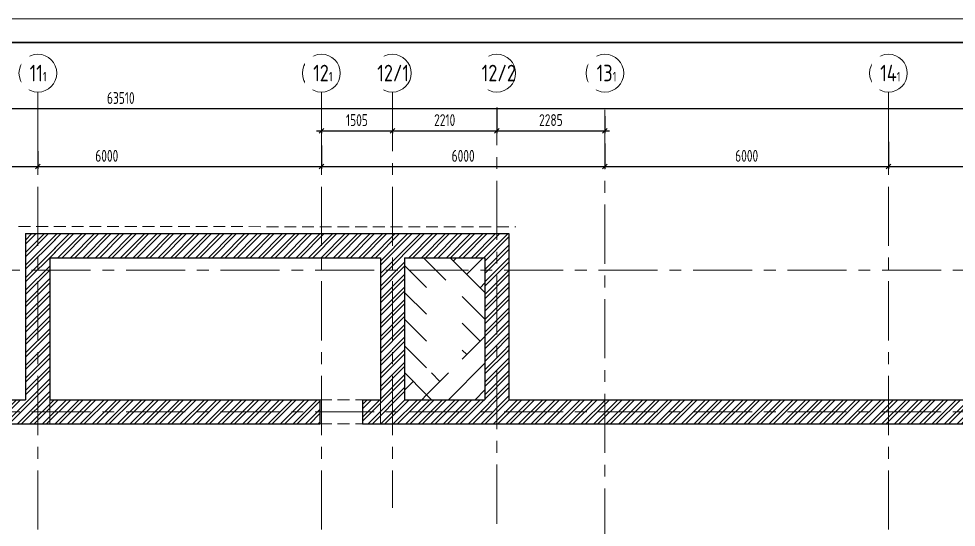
# Model space of a CAD drawing. Header units: millimetres. Extents: x -434100 to 9270898, y 0 to 249028.
# Drawn here: x -323577 to -303737, y 125164 to 135913 of the extents above; entities that cross this region are included whole.
import ezdxf

# ---------------------------------------------------------------- set-up
doc = ezdxf.new("R2010")
doc.units = ezdxf.units.MM
doc.header["$MEASUREMENT"] = 0
for name, pattern in [('ADSK_Скрыто', [6, 3, -3]), ('CENTER', [2, 1.25, -0.25, 0.25, -0.25]), ('TRATTEGGIATA', [0.75, 0.5, -0.25])]:
    doc.linetypes.add(name, pattern=pattern)
doc.layers.get('0').update_dxf_attribs({"color": 250, "lineweight": 9})
for name, color, linetype, lineweight in [('1 этаж тонкие линии!', 250, 'Continuous', 0), ('_Скрыто_', 7, 'ADSK_Скрыто', 9), ('АР_МосжилНии_Стены', 127, 'Continuous', 30), ('АР_Оси', 195, 'Continuous', 9), ('АР_Оси размеры', 164, 'Continuous', 9), ('АР_Штриховка кирпич', 250, 'Continuous', 9)]:
    doc.layers.add(name, color=color, linetype=linetype, lineweight=lineweight)
doc.styles.add('GOST', font='isocpeur.TTF')
doc.styles.add('ГОСТ 2.304', font='isocpeur.TTF', dxfattribs={"width": 0.7})
doc.dimstyles.new('СПДС', dxfattribs={"dimscale": 100, "dimtxt": 2.5, "dimasz": 2.5, "dimexe": 1.5, "dimexo": 0, "dimgap": 1, "dimtad": 1, "dimdec": 0, "dimrnd": 1, "dimtxsty": 'ГОСТ 2.304', "dimblk": 'OBLIQUE', "dimcen": 2.5, "dimdle": 1.5, "dimadec": 0, "dimazin": 2, "dimtfac": 0.75, "dimtdec": 0, "dimtmove": 1, "dimatfit": 3, "dimfxl": 1, "dimtolj": 1, "dimarcsym": 1})
pattern_1 = [(45, (-15289.26513409219, 0), (-132.5825214724777, 132.5825214724777), []), (45, (-15200.87678659218, 0), (-132.5825214724777, 132.5825214724777), [])]

# ---------------------------------------------------------------- blocks, each defined once
blk = doc.blocks.new('_Oblique')
at = {"color": 0, "linetype": 'ByBlock', "lineweight": -2}
blk.add_line((-0.5, -0.5), (0.5, 0.5), dxfattribs=at)
blk = doc.blocks.new('*D534')
at = {"layer": 'АР_Оси размеры', "color": 0, "lineweight": -2, "ltscale": 100, "transparency": 16777216}
for p, q in [((-326172.0711264504, 133082.3621719768), (-326172.0711264504, 132740.7840057369)), ((-323172.0711264503, 133082.4962742329), (-323172.0711264503, 132740.7840057369)), ((-326272.0711264504, 132790.7840057369), (-323072.0711264503, 132790.7840057369))]:
    blk.add_line(p, q, dxfattribs=at)
at = {"layer": 'АР_Оси размеры', "color": 0, "lineweight": -2, "ltscale": 100, "transparency": 16777216, "xscale": 100, "yscale": 100, "zscale": 100, "rotation": 180}
blk.add_blockref('_Oblique', (-326172.0711264504, 132790.7840057369), dxfattribs=at)
at = {"layer": 'АР_Оси размеры', "color": 0, "lineweight": -2, "ltscale": 100, "transparency": 16777216, "xscale": 100, "yscale": 100, "zscale": 100}
blk.add_blockref('_Oblique', (-323172.0711264503, 132790.7840057369), dxfattribs=at)
at = {"layer": 'АР_Оси размеры', "color": 0, "ltscale": 100, "transparency": 16777216, "insert": (-324672.0711264504, 133015.7840057369), "char_height": 250, "attachment_point": 5, "style": 'ГОСТ 2.304'}
blk.add_mtext('\\A1;3000', dxfattribs=at)
blk = doc.blocks.new('*D535')
at = {"layer": 'АР_Оси размеры', "color": 0, "lineweight": -2, "ltscale": 100, "transparency": 16777216}
for p, q in [((-317172.0711264502, 133233.1120532718), (-317172.0711264502, 132740.7840057369)), ((-323172.0711264503, 133113.6289155171), (-323172.0711264503, 132740.7840057369)), ((-323272.0711264503, 132790.7840057369), (-317072.0711264502, 132790.7840057369))]:
    blk.add_line(p, q, dxfattribs=at)
at = {"layer": 'АР_Оси размеры', "color": 0, "lineweight": -2, "ltscale": 100, "transparency": 16777216, "xscale": 100, "yscale": 100, "zscale": 100, "rotation": 180}
blk.add_blockref('_Oblique', (-323172.0711264503, 132790.7840057369), dxfattribs=at)
at = {"layer": 'АР_Оси размеры', "color": 0, "lineweight": -2, "ltscale": 100, "transparency": 16777216, "xscale": 100, "yscale": 100, "zscale": 100}
blk.add_blockref('_Oblique', (-317172.0711264502, 132790.7840057369), dxfattribs=at)
at = {"layer": 'АР_Оси размеры', "color": 0, "ltscale": 100, "transparency": 16777216, "insert": (-321713.4992563217, 133015.7840057369), "char_height": 250, "attachment_point": 5, "style": 'ГОСТ 2.304'}
blk.add_mtext('\\A1;6000', dxfattribs=at)
blk = doc.blocks.new('*D536')
at = {"layer": 'АР_Оси размеры', "color": 0, "lineweight": -2, "ltscale": 100, "transparency": 16777216}
for p, q in [((-317172.0711264502, 133201.9794119876), (-317172.0711264502, 132740.7840057369)), ((-311172.0711264502, 133276.4416615684), (-311172.0711264502, 132740.7840057369)), ((-317272.0711264502, 132790.7840057369), (-311072.0711264502, 132790.7840057369))]:
    blk.add_line(p, q, dxfattribs=at)
at = {"layer": 'АР_Оси размеры', "color": 0, "lineweight": -2, "ltscale": 100, "transparency": 16777216, "xscale": 100, "yscale": 100, "zscale": 100, "rotation": 180}
blk.add_blockref('_Oblique', (-317172.0711264502, 132790.7840057369), dxfattribs=at)
at = {"layer": 'АР_Оси размеры', "color": 0, "lineweight": -2, "ltscale": 100, "transparency": 16777216, "xscale": 100, "yscale": 100, "zscale": 100}
blk.add_blockref('_Oblique', (-311172.0711264502, 132790.7840057369), dxfattribs=at)
at = {"layer": 'АР_Оси размеры', "color": 0, "ltscale": 100, "transparency": 16777216, "insert": (-314172.0711264502, 133015.7840057369), "char_height": 250, "attachment_point": 5, "style": 'ГОСТ 2.304'}
blk.add_mtext('\\A1;6000', dxfattribs=at)
blk = doc.blocks.new('*D537')
at = {"layer": 'АР_Оси размеры', "color": 0, "lineweight": -2, "ltscale": 100, "transparency": 16777216}
for p, q in [((-311172.0711264502, 133276.4416615684), (-311172.0711264502, 132740.7840057369)), ((-305172.0711264501, 133313.4459957792), (-305172.0711264501, 132740.7840057369)), ((-311272.0711264502, 132790.7840057369), (-305072.0711264501, 132790.7840057369))]:
    blk.add_line(p, q, dxfattribs=at)
at = {"layer": 'АР_Оси размеры', "color": 0, "lineweight": -2, "ltscale": 100, "transparency": 16777216, "xscale": 100, "yscale": 100, "zscale": 100, "rotation": 180}
blk.add_blockref('_Oblique', (-311172.0711264502, 132790.7840057369), dxfattribs=at)
at = {"layer": 'АР_Оси размеры', "color": 0, "lineweight": -2, "ltscale": 100, "transparency": 16777216, "xscale": 100, "yscale": 100, "zscale": 100}
blk.add_blockref('_Oblique', (-305172.0711264501, 132790.7840057369), dxfattribs=at)
at = {"layer": 'АР_Оси размеры', "color": 0, "ltscale": 100, "transparency": 16777216, "insert": (-308172.0711264501, 133015.7840057369), "char_height": 250, "attachment_point": 5, "style": 'ГОСТ 2.304'}
blk.add_mtext('\\A1;6000', dxfattribs=at)
blk = doc.blocks.new('*D538')
at = {"layer": 'АР_Оси размеры', "color": 0, "lineweight": -2, "ltscale": 100, "transparency": 16777216}
for p, q in [((-305172.0711264501, 133313.4459957792), (-305172.0711264501, 132740.7840057369)), ((-299172.0711264501, 133242.7622744627), (-299172.0711264501, 132740.7840057369)), ((-305272.0711264501, 132790.7840057369), (-299072.0711264501, 132790.7840057369))]:
    blk.add_line(p, q, dxfattribs=at)
at = {"layer": 'АР_Оси размеры', "color": 0, "lineweight": -2, "ltscale": 100, "transparency": 16777216, "xscale": 100, "yscale": 100, "zscale": 100, "rotation": 180}
blk.add_blockref('_Oblique', (-305172.0711264501, 132790.7840057369), dxfattribs=at)
at = {"layer": 'АР_Оси размеры', "color": 0, "lineweight": -2, "ltscale": 100, "transparency": 16777216, "xscale": 100, "yscale": 100, "zscale": 100}
blk.add_blockref('_Oblique', (-299172.0711264501, 132790.7840057369), dxfattribs=at)
at = {"layer": 'АР_Оси размеры', "color": 0, "ltscale": 100, "transparency": 16777216, "insert": (-302172.0711264501, 133015.7840057369), "char_height": 250, "attachment_point": 5, "style": 'ГОСТ 2.304'}
blk.add_mtext('\\A1;6000', dxfattribs=at)
blk = doc.blocks.new('*D541')
at = {"layer": 'АР_Оси размеры', "color": 0, "lineweight": -2, "ltscale": 100, "transparency": 16777216}
for p, q in [((-317272.0711264502, 133546.6513644527), (-315567.0711264503, 133546.6513644527)), ((-317172.0711264502, 133515.9719497366), (-317172.0711264502, 133496.6513644527)), ((-315667.0711264503, 133515.9719497366), (-315667.0711264503, 133496.6513644527))]:
    blk.add_line(p, q, dxfattribs=at)
at = {"layer": 'АР_Оси размеры', "color": 0, "lineweight": -2, "ltscale": 100, "transparency": 16777216, "xscale": 100, "yscale": 100, "zscale": 100, "rotation": 180}
blk.add_blockref('_Oblique', (-317172.0711264502, 133546.6513644527), dxfattribs=at)
at = {"layer": 'АР_Оси размеры', "color": 0, "lineweight": -2, "ltscale": 100, "transparency": 16777216, "xscale": 100, "yscale": 100, "zscale": 100}
blk.add_blockref('_Oblique', (-315667.0711264503, 133546.6513644527), dxfattribs=at)
at = {"layer": 'АР_Оси размеры', "color": 0, "ltscale": 100, "transparency": 16777216, "insert": (-316419.5711264503, 133771.6513644527), "char_height": 250, "attachment_point": 5, "style": 'ГОСТ 2.304'}
blk.add_mtext('\\A1;1505', dxfattribs=at)
blk = doc.blocks.new('*D542')
at = {"layer": 'АР_Оси размеры', "color": 0, "lineweight": -2, "ltscale": 100, "transparency": 16777216}
for p, q in [((-313457.0711264503, 134037.6356407655), (-313457.0711264503, 133496.6513644527)), ((-315767.0711264503, 133546.6513644527), (-313357.0711264503, 133546.6513644527)), ((-315667.0711264503, 133515.9719497366), (-315667.0711264503, 133496.6513644527))]:
    blk.add_line(p, q, dxfattribs=at)
at = {"layer": 'АР_Оси размеры', "color": 0, "lineweight": -2, "ltscale": 100, "transparency": 16777216, "xscale": 100, "yscale": 100, "zscale": 100, "rotation": 180}
blk.add_blockref('_Oblique', (-315667.0711264503, 133546.6513644527), dxfattribs=at)
at = {"layer": 'АР_Оси размеры', "color": 0, "lineweight": -2, "ltscale": 100, "transparency": 16777216, "xscale": 100, "yscale": 100, "zscale": 100}
blk.add_blockref('_Oblique', (-313457.0711264503, 133546.6513644527), dxfattribs=at)
at = {"layer": 'АР_Оси размеры', "color": 0, "ltscale": 100, "transparency": 16777216, "insert": (-314562.0711264503, 133771.6513644527), "char_height": 250, "attachment_point": 5, "style": 'ГОСТ 2.304'}
blk.add_mtext('\\A1;2210', dxfattribs=at)
blk = doc.blocks.new('*D543')
at = {"layer": 'АР_Оси размеры', "color": 0, "lineweight": -2, "ltscale": 100, "transparency": 16777216}
for p, q in [((-313457.0711264503, 134037.6356407655), (-313457.0711264503, 133496.6513644527)), ((-311172.0711264502, 133854.087122432), (-311172.0711264502, 133496.6513644527)), ((-313557.0711264503, 133546.6513644527), (-311072.0711264502, 133546.6513644527))]:
    blk.add_line(p, q, dxfattribs=at)
at = {"layer": 'АР_Оси размеры', "color": 0, "lineweight": -2, "ltscale": 100, "transparency": 16777216, "xscale": 100, "yscale": 100, "zscale": 100, "rotation": 180}
blk.add_blockref('_Oblique', (-313457.0711264503, 133546.6513644527), dxfattribs=at)
at = {"layer": 'АР_Оси размеры', "color": 0, "lineweight": -2, "ltscale": 100, "transparency": 16777216, "xscale": 100, "yscale": 100, "zscale": 100}
blk.add_blockref('_Oblique', (-311172.0711264502, 133546.6513644527), dxfattribs=at)
at = {"layer": 'АР_Оси размеры', "color": 0, "ltscale": 100, "transparency": 16777216, "insert": (-312314.5711264503, 133771.6513644527), "char_height": 250, "attachment_point": 5, "style": 'ГОСТ 2.304'}
blk.add_mtext('\\A1;2285', dxfattribs=at)
blk = doc.blocks.new('*D544')
at = {"layer": 'АР_Оси размеры', "color": 0, "lineweight": -2, "ltscale": 100, "transparency": 16777216}
blk.add_line((-353272.0711264506, 134013.1513644527), (-289562.0711264502, 134013.1513644527), dxfattribs=at)
at = {"layer": 'АР_Оси размеры', "color": 0, "lineweight": -2, "ltscale": 100, "transparency": 16777216, "xscale": 100, "yscale": 100, "zscale": 100, "rotation": 180}
blk.add_blockref('_Oblique', (-353172.0711264506, 134013.1513644527), dxfattribs=at)
at = {"layer": 'АР_Оси размеры', "color": 0, "lineweight": -2, "ltscale": 100, "transparency": 16777216, "xscale": 100, "yscale": 100, "zscale": 100}
blk.add_blockref('_Oblique', (-289662.0711264502, 134013.1513644527), dxfattribs=at)
at = {"layer": 'АР_Оси размеры', "color": 0, "ltscale": 100, "transparency": 16777216, "insert": (-321417.0711264504, 134238.1513644527), "char_height": 250, "attachment_point": 5, "style": 'ГОСТ 2.304'}
blk.add_mtext('\\A1;63510', dxfattribs=at)
blk = doc.blocks.new('*U2394')
at = {"color": 44, "lineweight": 20, "ltscale": 10}
blk.add_line((1189, 841), (-1.4210854715202e-14, 841), dxfattribs=at)
at = {"color": 137, "lineweight": 35, "ltscale": 10}
blk.add_line((1184, 836), (19.99999999999999, 836), dxfattribs=at)
at = {"color": 44, "lineweight": 13, "style": 'GOST', "oblique": 10, "width": 0.8}
for tag in ['ФОРМАТВЕРТ', 'ФОРМАТГОРИЗ']:
    blk.add_attdef(tag, (1137.981597158445, 1.59515299011116), '', height=2, dxfattribs=at)

msp = doc.modelspace()

# ---------------------------------------------------------------- hatches: boundary and pattern name
at = {"layer": '1 этаж тонкие линии!', "ltscale": 100, "transparency": 33554559}
h = msp.add_hatch(dxfattribs=at)
h.set_pattern_fill('AR-PARQ1', scale=200, angle=45, style=0)
h.set_pattern_definition([(135, (-16265.15391034249, 60080.99449651592), (-3394.112549695428, 0), [2400, -2400]), (135, (-15982.31119786787, 60363.83720899053), (-3394.112549695428, 0), [2400, -2400]), (135, (-15699.46848539325, 60646.67992146517), (-3394.112549695428, 0), [2400, -2400]), (135, (-15416.62577291863, 60929.52263393978), (-3394.112549695428, 0), [2400, -2400]), (135, (-15133.78306044401, 61212.36534641439), (-3394.112549695428, 0), [2400, -2400]), (135, (-14850.94034796939, 61495.20805888902), (-3394.112549695428, 0), [2400, -2400]), (135, (-14568.09763549477, 61778.05077136363), (-3394.112549695428, 0), [2400, -2400]), (45, (-17962.2101851902, 61778.05077136363), (3394.112549695428, 0), [2400, -2400]), (45, (-18245.05289766482, 62060.89348383827), (3394.112549695428, 0), [2400, -2400]), (45, (-18527.89561013944, 62343.73619631288), (3394.112549695428, 0), [2400, -2400]), (45, (-18810.73832261406, 62626.57890878749), (3394.112549695428, 0), [2400, -2400]), (45, (-19093.58103508868, 62909.42162126212), (3394.112549695428, 0), [2400, -2400]), (45, (-19376.4237475633, 63192.26433373673), (3394.112549695428, 0), [2400, -2400]), (45, (-19659.26646003791, 63475.10704621134), (3394.112549695428, 0), [2400, -2400])])
h.paths.add_polyline_path([(-314949.2103927508, 130386.0050080919), (-314192.9114980185, 130386.0050080919), (-314192.9114980185, 128428.118119206), (-314949.2103927508, 128428.118119206)], flags=16)
h.paths.add_polyline_path([(-315412.0711264503, 130860.6824583525), (-313712.0711264503, 130860.6824583525), (-313712.0711264503, 127860.6824583525), (-315412.0711264503, 127860.6824583525)])
at = {"layer": 'АР_Штриховка кирпич', "ltscale": 100}
h = msp.add_hatch(dxfattribs=at)
h.set_pattern_fill('ANSI32', color=256, scale=500)
h.set_pattern_definition(pattern_1)
h.paths.add_polyline_path([(-322802.0711264503, 131370.6824583525), (-323432.0711264503, 131370.6824583526), (-323432.0711264503, 127860.6824583525), (-323932.0711264503, 127860.6824583525), (-323932.0711264504, 127350.6824583522), (-317202.7324188131, 127350.6824583525), (-317202.7324188131, 127860.6824583525), (-322922.0711264503, 127860.6824583525), (-322922.0711264503, 130860.6824583526), (-322802.0711264503, 130860.6824583526)])
h = msp.add_hatch(dxfattribs=at)
h.set_pattern_fill('ANSI32', color=256, scale=500)
h.set_pattern_definition(pattern_1)
h.paths.add_polyline_path([(-313815.1563156818, 128908.575797244), (-313852.1726745804, 128908.575797244)], flags=17)
h.paths.add_polyline_path([(-313202.0711264503, 128879.9246382833), (-313712.0711264503, 128879.9246382832), (-313712.0711264502, 127860.6824583526), (-315412.0711264505, 127860.6824583524), (-315412.0711264501, 130860.6824583525), (-313712.0711264503, 130860.6824583524), (-313712.0711264504, 128879.5162437226), (-313202.0711264505, 128880.3330328439), (-313202.0711264503, 131370.6824583525), (-322816.7883655853, 131370.6824583525), (-322816.7883655853, 130860.6824583524), (-315922.0711264503, 130860.6824583526), (-315922.0711264503, 127860.6824583524), (-316302.362170747, 127860.6824583526), (-316302.362170747, 127350.6824583525), (-315691.4786649445, 127350.6824583525), (-297132.0711264503, 127350.6824583525), (-297132.0711264503, 127741.7686386207), (-297067.0711264503, 127741.7686386208), (-297067.0711264503, 127860.6824583424), (-313202.0711264503, 127860.6824583525)])

# ---------------------------------------------------------------- linework, layer by layer
at = {"linetype": 'TRATTEGGIATA', "ltscale": 500}
for p, q in [((-323580.9472342237, 131520.6825614583), (-313054.2476696038, 131515.6229537729)), ((-317202.7324188131, 127860.6824583525), (-316302.362170747, 127860.6824583525)), ((-317202.7324188132, 127350.6824583525), (-316303.2430895172, 127350.6824583525))]:
    msp.add_line(p, q, dxfattribs=at)
at = {"layer": '_Скрыто_', "lineweight": 13, "ltscale": 500}
msp.add_lwpolyline([(-340922.0711264507, 130350.6824583525), (-332422.0711264507, 130350.6824583525), (-332422.0711264507, 127350.6824583525), (-322922.0711264503, 127350.6824583525), (-322922.0711264503, 130860.6824583526), (-315922.0711264503, 130860.6824583526), (-315922.0711264503, 127350.6824583525), (-289912.0711264504, 127350.6824583527), (-289912.0711264503, 118850.6824583525), (-293422.0711264503, 118850.5846373593), (-293422.0711264503, 115850.6824583525), (-322954.7458678012, 115850.682458348), (-322963.1374101784, 114638.9582010313), (-323106.0017090878, 113589.0925293374), (-323374.2247012634, 112749.7597273316), (-323701.8796537609, 111724.4503489669), (-324535.6267941663, 110401.5820359358), (-325563.9558538816, 109149.2554275106), (-326742.8698415335, 108130.8374452427), (-328325.9878754732, 107085.4740826669), (-330860.8906078282, 106449.3163000794), (-331912.1922958228, 106369.373953908), (-332422.1922958228, 106369.373953908), (-332422.1922958228, 98935.68245835253)], dxfattribs=at)
at = {"layer": '_Скрыто_', "color": 240, "lineweight": 13, "ltscale": 500, "true_color": 0xed1f24}
msp.add_lwpolyline([(-293422.0536542289, 127350.6824583526), (-316302.3446985256, 127350.6824583525), (-316302.3446985256, 127860.6824583525), (-315922.0711264506, 127860.6824583525), (-315922.0711264503, 130860.6824583525), (-322922.0711264504, 130860.6824583526), (-322922.0536542289, 127860.6824583526), (-317202.7149465917, 127860.6824583526), (-317202.7149465916, 127350.6824583542), (-332422.0711264507, 127350.6824583525), (-332422.0711264507, 130350.6824583525), (-340922.0711264507, 130350.6824583525)], dxfattribs=at)
at = {"layer": 'АР_МосжилНии_Стены', "ltscale": 100}
for p, q in [((-323432.0711264503, 131370.6824583526), (-322802.0711264503, 131370.6824583526)), ((-323432.0711264503, 131370.6824583527), (-313202.0711264503, 131370.6824583525)), ((-323432.0711264503, 131370.6824583527), (-323432.0711264503, 127860.6824583525)), ((-313202.0711264503, 131370.6824583525), (-313202.0711264503, 128509.544517499)), ((-322922.0711264503, 130860.6824583526), (-322802.0711264503, 130860.6824583526)), ((-322922.0711264503, 130860.6824583525), (-315922.0711264503, 130860.6824583525)), ((-322922.0711264503, 130860.6824583525), (-322922.0711264503, 127860.6824583525)), ((-315922.0711264503, 130860.6824583525), (-315922.0711264503, 127860.6824583525)), ((-315412.0711264503, 130860.6824583525), (-313712.0711264503, 130860.6824583525)), ((-315412.0711264503, 130860.6824583525), (-315412.0711264503, 127860.6824583525)), ((-313712.0711264503, 130860.6824583525), (-313712.0711264503, 128509.544517499)), ((-313712.0711264503, 128908.575797244), (-313712.0711264503, 127860.6824583525)), ((-313202.0711264503, 128908.575797244), (-313202.0711264503, 127860.6824583525)), ((-323997.0711264504, 127860.6824583525), (-323432.0711264503, 127860.6824583525)), ((-322922.0711264503, 127860.6824583525), (-317202.7324188131, 127860.6824583525)), ((-317202.7324188132, 127860.6824583525), (-317202.7324188131, 127350.6824583525)), ((-316302.362170747, 127860.6824583525), (-315922.0711264503, 127860.6824583525)), ((-316302.362170747, 127860.6824583525), (-316302.362170747, 127350.6824583525)), ((-315412.0711264503, 127860.6824583525), (-313712.0711264503, 127860.6824583525)), ((-313202.0711264503, 127860.6824583525), (-299711.4886094069, 127860.6824583525)), ((-323932.0711264503, 127350.6824583525), (-322922.0711264503, 127350.6824583525)), ((-322922.0711264503, 127350.6824583525), (-317202.7324188132, 127350.6824583525)), ((-316302.362170747, 127350.6824583525), (-299776.4886094069, 127350.6824583525))]:
    msp.add_line(p, q, dxfattribs=at)
at = {"layer": 'АР_Оси', "linetype": 'CENTER', "ltscale": 1000}
for p, q in [((-323172.0711264503, 134363.1513644526), (-323172.0711264503, 78630.80280076223)), ((-317172.0711264502, 134363.1513644526), (-317172.0711264502, 78630.80280076223)), ((-315667.0711264503, 134363.1513644526), (-315667.0711264503, 125575.5572964447)), ((-305172.0711264501, 134363.1513644526), (-305172.0711264501, 78630.80280076223)), ((-313457.0711264503, 125238.7546628453), (-313457.0711264503, 133983.497747137)), ((-311172.0711264502, 133984.9486035834), (-311172.0711264502, 78252.60003989303)), ((-359305.7650579241, 130600.6824583525), (-276127.3630032049, 130600.6824583525)), ((-359305.7650579241, 127600.6824583525), (-276127.3630032049, 127600.6824583525))]:
    msp.add_line(p, q, dxfattribs=at)
at = {"layer": 'АР_Оси', "ltscale": 0.5}
for centre in [(-323172.0711264506, 134763.1513644527), (-317172.0711264504, 134763.1513644527), (-315672.0711264504, 134763.1513644527), (-313462.0711264504, 134763.1513644527), (-311172.0711264504, 134763.1513644527), (-305172.0711264503, 134763.1513644527)]:
    msp.add_circle(centre, 400, dxfattribs=at)

# ---------------------------------------------------------------- dimensions: what is measured, and where the dimension line sits
at = {"layer": 'АР_Оси размеры', "ltscale": 100}
for base, p1, p2, picture, middle in [((-315667.0711264503, 133546.6513644527), (-317172.0711264502, 133565.9719497366), (-315667.0711264503, 133565.9719497366), '*D541', (-316419.5711264503, 133771.6513644527)), ((-313457.0711264503, 133546.6513644527), (-315667.0711264503, 133565.9719497366), (-313457.0711264503, 134087.6356407655), '*D542', (-314562.0711264503, 133771.6513644527)), ((-311172.0711264502, 133546.6513644527), (-313457.0711264503, 134087.6356407655), (-311172.0711264502, 133904.087122432), '*D543', (-312314.5711264503, 133771.6513644527)), ((-311172.0711264502, 132790.7840057369), (-317172.0711264502, 133251.9794119876), (-311172.0711264502, 133326.4416615684), '*D536', (-314172.0711264502, 133015.7840057369)), ((-305172.0711264501, 132790.7840057369), (-311172.0711264502, 133326.4416615684), (-305172.0711264501, 133363.4459957792), '*D537', (-308172.0711264501, 133015.7840057369)), ((-299172.0711264501, 132790.7840057369), (-305172.0711264501, 133363.4459957792), (-299172.0711264501, 133292.7622744627), '*D538', (-302172.0711264501, 133015.7840057369)), ((-323172.0711264503, 132790.7840057369), (-326172.0711264504, 133132.3621719768), (-323172.0711264503, 133132.4962742329), '*D534', (-324672.0711264504, 133015.7840057369))]:
    dim = msp.add_linear_dim(base=base, p1=p1, p2=p2, dimstyle='СПДС', override={"dimasz": 1, "dimexe": 0.5, "dimexo": 0.5, "dimdle": 1}, dxfattribs=at)
    dim.commit()
    dim.dimension.update_dxf_attribs({"geometry": picture, "text_midpoint": middle})
dim = msp.add_linear_dim(base=(-317172.0711264502, 132790.7840057369), p1=(-323172.0711264503, 133163.6289155171), p2=(-317172.0711264502, 133283.1120532718), dimstyle='СПДС', override={"dimasz": 1, "dimexe": 0.5, "dimexo": 0.5, "dimdle": 1}, dxfattribs=at)
dim.commit()
dim.dimension.update_dxf_attribs({"geometry": '*D535', "text_midpoint": (-321713.4992563217, 132790.7840057369), "dimtype": 160})

# ---------------------------------------------------------------- next in the draw order: texts
at = {"layer": 'АР_Оси', "char_height": 350, "width": 123.8670816197991, "attachment_point": 1, "line_spacing_factor": 1.149209049011902, "style": 'ГОСТ 2.304', "bg_fill": 2}
for s, insert in [('{\\W0.8;11\\H0.57143x;1}', (-323346.1673099149, 134940.9301818186)), ('{\\W0.8;12\\H0.57143x;1}', (-317346.1673099148, 134940.9301818186)), ('{\\W0.8;12/1}', (-315989.7757174746, 134940.9301818186)), ('{\\W0.8;12/2}', (-313779.7757174746, 134940.9301818186))]:
    msp.add_mtext(s, dxfattribs=dict(at, insert=insert))
at = {"layer": 'АР_Оси', "ltscale": 0.5, "char_height": 350, "width": 123.8670816197991, "attachment_point": 1, "line_spacing_factor": 1.149209049011902, "style": 'ГОСТ 2.304', "bg_fill": 2}
for s, insert in [('{\\W0.8;13\\H0.57143x;1}', (-311346.1673099148, 134940.9301818186)), ('{\\W0.8;14\\H0.57143x;1}', (-305346.1673099147, 134940.9301818186))]:
    msp.add_mtext(s, dxfattribs=dict(at, insert=insert))

# ---------------------------------------------------------------- next in the draw order: block references
at = {"xscale": 100, "yscale": 100, "zscale": 100}
msp.add_blockref('*U2394', (-375098.3278559875, 51813.23959397944), dxfattribs=at)

# ---------------------------------------------------------------- next in the draw order: dimensions: what is measured, and where the dimension line sits
at = {"layer": 'АР_Оси размеры', "ltscale": 100}
dim = msp.add_linear_dim(base=(-289662.0711264502, 134013.1513644527), p1=(-353172.0711264506, 134013.1513644527), p2=(-289662.0711264502, 134013.1513644527), dimstyle='СПДС', override={"dimasz": 1, "dimexe": 0.5, "dimexo": 0.5, "dimdle": 1}, dxfattribs=at)
dim.commit()
dim.dimension.update_dxf_attribs({"geometry": '*D544', "text_midpoint": (-321417.0711264504, 134238.1513644527)})

doc.saveas('drawing.dxf')
